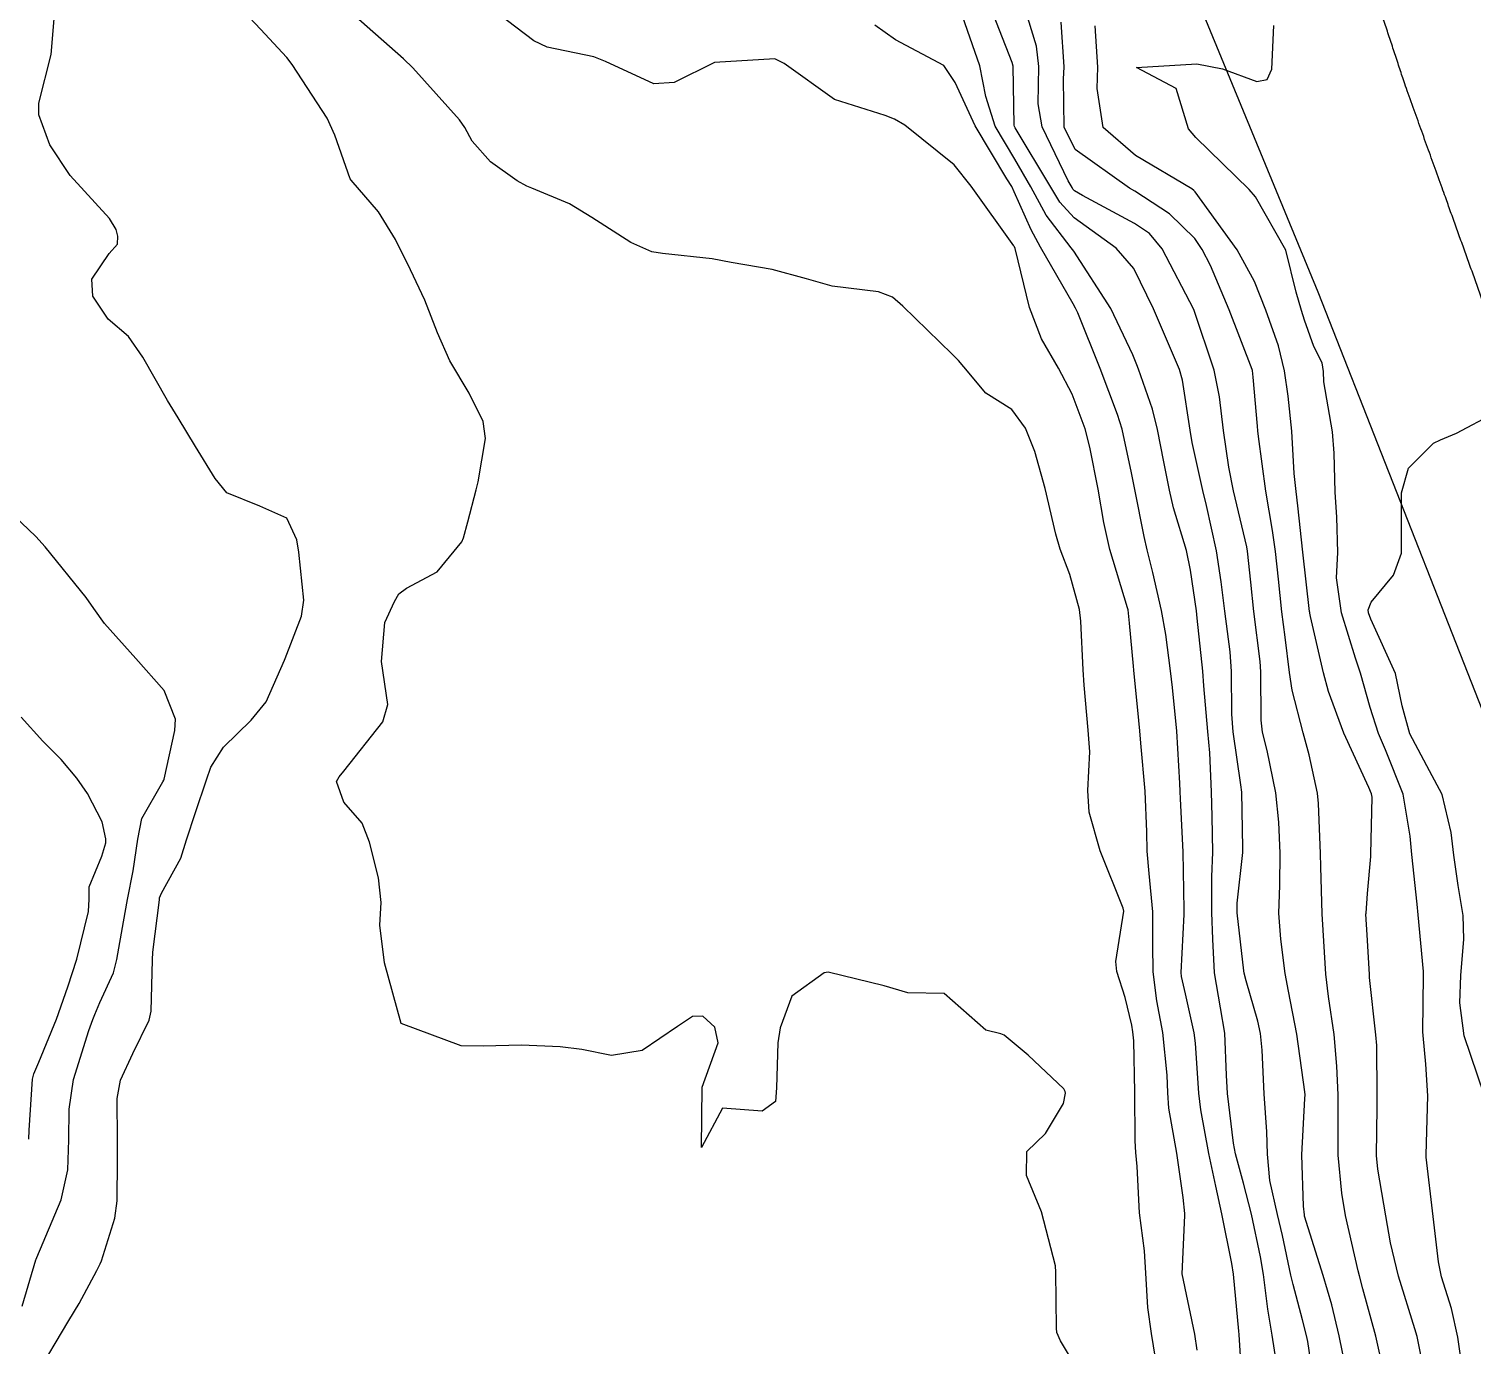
# Model space of a CAD drawing. Header units: metres. Extents: x 307586 to 320046, y 7427249 to 7434250.
# Drawn here: x 319210.35 to 319258.23, y 7429164.49 to 7429208.18 of the extents above; entities that cross this region are included whole.
import ezdxf

# ---------------------------------------------------------------- set-up
doc = ezdxf.new("R2010")
doc.units = ezdxf.units.M
doc.header["$MEASUREMENT"] = 0
for name, color, linetype in [('Curvas de Nivel 1m', 11, 'Continuous'), ('Curvas de Nivel 5m', 15, 'Continuous'), ('Vias Primárias', 230, 'Continuous')]:
    doc.layers.add(name, color=color, linetype=linetype)

msp = doc.modelspace()

# ---------------------------------------------------------------- linework, layer by layer
at = {"layer": 'Curvas de Nivel 1m', "flags": 128}
for points, elevation in [([(319210.564, 7429163.426), (319211.676, 7429165.304), (319212.018, 7429165.872), (319212.608, 7429166.972), (319212.717, 7429167.184), (319212.763, 7429167.288), (319213.207, 7429168.705), (319213.283, 7429169.284), (319213.298, 7429170.639), (319213.296, 7429171.284), (319213.282, 7429172.679), (319213.389, 7429173.283), (319213.797, 7429174.174), (319214.341, 7429175.274), (319214.405, 7429175.575), (319214.452, 7429177.273), (319214.47, 7429177.538), (319214.682, 7429179.271), (319214.69, 7429179.334), (319214.756, 7429179.496), (319215.39, 7429180.648), (319215.579, 7429181.262), (319215.879, 7429182.172), (319216.242, 7429183.256), (319216.389, 7429183.672), (319216.814, 7429184.341), (319217.732, 7429185.236), (319218.222, 7429185.839), (319218.83, 7429187.22), (319218.853, 7429187.274), (319219.397, 7429188.685), (319219.472, 7429189.214), (319219.308, 7429190.805), (319219.237, 7429191.217), (319218.91, 7429191.933), (319218.018, 7429192.338), (319216.918, 7429192.778), (319216.529, 7429193.254), (319215.883, 7429194.311), (319215.301, 7429195.266), (319214.952, 7429195.842), (319214.131, 7429197.283), (319213.659, 7429197.969), (319212.985, 7429198.54), (319212.474, 7429199.305), (319212.442, 7429199.864), (319213.014, 7429200.725), (319213.288, 7429201.026), (319213.309, 7429201.296), (319213.247, 7429201.519), (319213.029, 7429201.884), (319211.723, 7429203.313), (319211.053, 7429204.322), (319210.68, 7429205.324), (319210.686, 7429205.706), (319211.093, 7429207.32), (319211.248, 7429209.182)], 791), ([(319245.62, 7429162.899), (319244.58, 7429164.632), (319244.45, 7429164.911), (319244.438, 7429165.059), (319244.425, 7429166.912), (319244.407, 7429167.121), (319243.94, 7429168.917), (319243.452, 7429170.121), (319243.459, 7429170.922), (319244.073, 7429171.512), (319244.679, 7429172.512), (319244.737, 7429172.854), (319244.735, 7429172.909), (319244.684, 7429173.001), (319243.508, 7429174.109), (319242.701, 7429174.777), (319242.593, 7429174.823), (319242.099, 7429174.939), (319240.721, 7429176.159), (319239.515, 7429176.179), (319238.724, 7429176.417), (319236.873, 7429176.865), (319236.73, 7429176.846), (319235.663, 7429176.076), (319235.279, 7429175.024), (319235.201, 7429174.522), (319235.15, 7429173.025), (319235.123, 7429172.581), (319234.675, 7429172.26), (319233.361, 7429172.358), (319232.663, 7429171.05), (319232.683, 7429173.05), (319233.214, 7429174.529), (319233.112, 7429175.046), (319232.708, 7429175.411), (319232.363, 7429175.4), (319231.866, 7429175.063), (319230.695, 7429174.267), (319229.684, 7429174.099), (319228.695, 7429174.299), (319227.981, 7429174.396), (319226.696, 7429174.441), (319225.426, 7429174.413), (319224.696, 7429174.427), (319222.703, 7429175.17), (319222.148, 7429177.179), (319221.995, 7429178.431), (319222.044, 7429179.181), (319221.953, 7429179.995), (319221.654, 7429181.187), (319221.412, 7429181.813), (319220.796, 7429182.506), (319220.562, 7429183.202), (319220.649, 7429183.357), (319220.806, 7429183.539), (319222.097, 7429185.181), (319222.256, 7429185.754), (319222.051, 7429187.182), (319222.164, 7429188.479), (319222.479, 7429189.176), (319222.63, 7429189.421), (319222.88, 7429189.616), (319223.897, 7429190.151), (319224.718, 7429191.152), (319224.77, 7429191.285), (319224.91, 7429191.814), (319225.193, 7429192.874), (319225.256, 7429193.147), (319225.501, 7429194.581), (319225.425, 7429195.145), (319224.957, 7429196.088), (319224.322, 7429197.16), (319223.906, 7429198.09), (319223.485, 7429199.173), (319223.008, 7429200.179), (319222.511, 7429201.185), (319221.95, 7429202.109), (319221.042, 7429203.154), (319221.012, 7429203.2), (319220.499, 7429204.647), (319220.251, 7429205.208), (319219.09, 7429206.992), (319218.906, 7429207.223), (319218.037, 7429208.171), (319217.112, 7429209.164)], 792), ([(319249.111, 7429164.329), (319249.031, 7429164.856), (319248.613, 7429166.86), (319248.702, 7429168.79), (319248.698, 7429168.859), (319248.641, 7429169.388), (319248.43, 7429170.863), (319248.169, 7429172.359), (319248.131, 7429172.868), (319248.112, 7429173.449), (319247.965, 7429174.871), (319247.772, 7429175.923), (319247.644, 7429176.876), (319247.643, 7429177.777), (319247.635, 7429178.877), (319247.511, 7429180.14), (319247.452, 7429180.88), (319247.436, 7429181.527), (319247.381, 7429182.881), (319247.241, 7429184.469), (319247.203, 7429184.884), (319247.173, 7429185.222), (319247.008, 7429186.888), (319246.995, 7429187.029), (319246.869, 7429188.455), (319246.823, 7429188.89), (319246.803, 7429188.962), (319246.207, 7429190.897), (319246.016, 7429191.795), (319245.825, 7429192.901), (319245.55, 7429194.297), (319245.395, 7429194.906), (319244.964, 7429196.055), (319244.506, 7429196.915), (319243.95, 7429197.888), (319243.551, 7429198.932), (319243.073, 7429200.888), (319243.046, 7429200.94), (319243.04, 7429200.957), (319243.023, 7429200.979), (319241.615, 7429202.954), (319241.05, 7429203.664), (319239.41, 7429204.977), (319239.066, 7429205.18), (319238.755, 7429205.297), (319237.075, 7429205.835), (319235.412, 7429207.027), (319235.094, 7429207.184), (319233.093, 7429207.06), (319231.756, 7429206.4), (319231.082, 7429206.353), (319229.48, 7429207.096), (319229.094, 7429207.244), (319227.547, 7429207.573), (319227.099, 7429207.778), (319225.311, 7429209.148)], 794), ([(319251.784, 7429163.613), (319251.601, 7429164.825), (319251.453, 7429165.679), (319251.307, 7429166.83), (319251.211, 7429167.423), (319250.913, 7429168.836), (319250.648, 7429169.87), (319250.381, 7429170.843), (319250.312, 7429171.198), (319250.119, 7429172.846), (319250.087, 7429173.451), (319250.023, 7429174.847), (319249.887, 7429175.683), (319249.687, 7429176.85), (319249.627, 7429177.969), (319249.592, 7429178.852), (319249.593, 7429180.029), (319249.623, 7429180.852), (319249.609, 7429182.037), (319249.587, 7429182.852), (319249.53, 7429184.145), (319249.464, 7429184.854), (319249.329, 7429186.375), (319249.294, 7429186.856), (319249.113, 7429188.615), (319249.081, 7429188.858), (319248.893, 7429190.206), (319248.751, 7429190.862), (319248.325, 7429192.277), (319248.187, 7429192.871), (319248.002, 7429193.809), (319247.791, 7429194.877), (319247.632, 7429195.553), (319247.16, 7429196.887), (319247.107, 7429197.021), (319246.978, 7429197.354), (319246.245, 7429198.897), (319245.021, 7429200.801), (319244.934, 7429200.911), (319244.104, 7429201.994), (319243.586, 7429202.932), (319243.057, 7429203.85), (319242.412, 7429204.947), (319242.101, 7429205.932), (319241.899, 7429206.952), (319241.252, 7429208.819)], 796), ([(319253.048, 7429162.805), (319252.783, 7429164.616), (319252.741, 7429164.809), (319252.598, 7429165.331), (319252.295, 7429166.5), (319252.221, 7429166.816), (319251.936, 7429168.13), (319251.774, 7429168.823), (319251.524, 7429169.953), (319251.438, 7429170.828), (319251.417, 7429171.575), (319251.327, 7429172.83), (319251.262, 7429174.275), (319251.209, 7429174.833), (319251.122, 7429175.239), (319250.73, 7429176.58), (319250.668, 7429176.841), (319250.658, 7429176.916), (319250.441, 7429178.843), (319250.441, 7429179.16), (319250.626, 7429180.842), (319250.629, 7429180.997), (319250.586, 7429182.842), (319250.562, 7429183.087), (319250.298, 7429184.845), (319250.254, 7429185.431), (319250.247, 7429186.846), (319250.204, 7429187.502), (319250.03, 7429188.848), (319249.91, 7429189.827), (319249.753, 7429190.851), (319249.415, 7429192.358), (319249.292, 7429192.856), (319248.947, 7429194.447), (319248.871, 7429194.861), (319248.619, 7429196.515), (319248.52, 7429196.867), (319248.061, 7429197.951), (319247.665, 7429198.88), (319247.013, 7429200.226), (319246.426, 7429200.896), (319245.033, 7429201.909), (319244.55, 7429202.429), (319244.249, 7429202.922), (319243.072, 7429204.896), (319243.048, 7429204.94), (319243.038, 7429204.976), (319243, 7429206.941), (319242.975, 7429207.06), (319242.234, 7429208.949)], 797), ([(319254.135, 7429163.229), (319253.824, 7429164.798), (319253.572, 7429165.831), (319253.292, 7429166.803), (319252.673, 7429168.769), (319252.664, 7429168.81), (319252.637, 7429169.102), (319252.583, 7429170.811), (319252.682, 7429172.676), (319252.693, 7429172.8), (319252.684, 7429172.892), (319252.42, 7429174.814), (319252.141, 7429176.233), (319252.033, 7429176.82), (319251.884, 7429177.962), (319251.821, 7429178.824), (319251.848, 7429179.743), (319251.857, 7429180.824), (319251.816, 7429181.848), (319251.713, 7429182.826), (319251.432, 7429184.222), (319251.28, 7429184.833), (319251.234, 7429185.231), (319251.219, 7429186.835), (319251.198, 7429187.177), (319250.991, 7429188.838), (319250.888, 7429189.816), (319250.783, 7429190.841), (319250.756, 7429190.99), (319250.312, 7429192.846), (319250.158, 7429193.625), (319249.985, 7429194.85), (319249.854, 7429195.962), (319249.674, 7429196.853), (319248.993, 7429198.86), (319247.951, 7429200.876), (319247.528, 7429201.382), (319247.031, 7429201.719), (319245.301, 7429202.647), (319245.042, 7429202.803), (319244.989, 7429202.858), (319244.957, 7429202.911), (319244.83, 7429203.129), (319243.962, 7429204.927), (319243.837, 7429205.685), (319243.861, 7429206.928), (319243.775, 7429207.606), (319243.365, 7429208.936)], 798), ([(319247.794, 7429163.652), (319247.593, 7429164.875), (319247.469, 7429165.744), (319247.408, 7429166.878), (319247.359, 7429167.618), (319247.194, 7429168.882), (319247.12, 7429170.419), (319247.077, 7429170.884), (319247.049, 7429171.266), (319247.046, 7429172.885), (319247.009, 7429174.585), (319246.978, 7429174.886), (319246.942, 7429175.113), (319246.724, 7429176.028), (319246.445, 7429176.893), (319246.41, 7429177.219), (319246.674, 7429178.891), (319246.652, 7429178.993), (319245.894, 7429180.899), (319245.525, 7429182.174), (319245.481, 7429182.903), (319245.547, 7429184.178), (319245.497, 7429184.903), (319245.356, 7429186.397), (319245.324, 7429186.905), (319245.255, 7429188.52), (319245.207, 7429188.907), (319244.89, 7429190.063), (319244.562, 7429190.913), (319244.418, 7429191.405), (319244.07, 7429192.919), (319243.72, 7429194.144), (319243.413, 7429194.925), (319242.959, 7429195.542), (319242.103, 7429196.081), (319241.367, 7429196.954), (319241.187, 7429197.17), (319240.977, 7429197.375), (319239.35, 7429198.976), (319238.997, 7429199.276), (319238.539, 7429199.448), (319237.002, 7429199.632), (319236.148, 7429199.877), (319235.01, 7429200.194), (319233.646, 7429200.418), (319233.015, 7429200.541), (319231.375, 7429200.719), (319231.018, 7429200.774), (319230.319, 7429201.087), (319229.031, 7429201.915), (319228.292, 7429202.368), (319227.041, 7429202.89), (319226.87, 7429202.961), (319226.551, 7429203.135), (319225.668, 7429203.763), (319225.056, 7429204.451), (319224.811, 7429204.904), (319224.642, 7429205.156), (319223.088, 7429206.882), (319222.785, 7429207.183), (319221.107, 7429208.65)], 793), ([(319255.172, 7429164.196), (319255.034, 7429164.786), (319254.609, 7429166.356), (319254.49, 7429166.791), (319254.444, 7429166.962), (319254.03, 7429168.796), (319253.909, 7429169.532), (319253.785, 7429170.799), (319253.787, 7429171.683), (319253.789, 7429172.799), (319253.745, 7429173.752), (319253.653, 7429174.801), (319253.469, 7429176.059), (319253.378, 7429176.804), (319253.288, 7429178.264), (319253.26, 7429178.805), (319253.216, 7429180.366), (319253.204, 7429180.806), (319253.136, 7429182.47), (319253.097, 7429182.807), (319252.822, 7429184.083), (319252.626, 7429184.813), (319252.259, 7429186.231), (319252.17, 7429186.82), (319252.028, 7429187.986), (319251.92, 7429188.824), (319251.804, 7429189.911), (319251.704, 7429190.828), (319251.61, 7429191.529), (319251.381, 7429192.833), (319251.141, 7429194.646), (319251.123, 7429194.837), (319251.111, 7429194.994), (319250.971, 7429196.613), (319250.944, 7429196.84), (319250.937, 7429196.876), (319250.17, 7429198.848), (319249.546, 7429200.324), (319249.27, 7429200.858), (319249.026, 7429201.214), (319248.196, 7429202.034), (319247.042, 7429202.791), (319246.862, 7429202.892), (319245.062, 7429204.174), (319244.7, 7429204.916), (319244.677, 7429206.505), (319244.697, 7429206.916), (319244.592, 7429208.402)], 799), ([(319257.954, 7429163.368), (319257.757, 7429164.753), (319257.548, 7429165.702), (319257.219, 7429166.761), (319257.112, 7429167.256), (319256.941, 7429168.765), (319256.707, 7429170.725), (319256.704, 7429170.769), (319256.703, 7429170.81), (319256.757, 7429172.769), (319256.699, 7429173.812), (319256.605, 7429174.771), (319256.597, 7429174.889), (319256.618, 7429176.771), (319256.614, 7429176.892), (319256.439, 7429178.773), (319256.404, 7429179.128), (319256.226, 7429180.776), (319256.178, 7429181.387), (319255.943, 7429182.779), (319255.359, 7429184.251), (319255.129, 7429184.787), (319254.842, 7429185.658), (319254.523, 7429186.793), (319254.362, 7429187.291), (319253.894, 7429188.8), (319253.732, 7429189.96), (319253.771, 7429190.801), (319253.742, 7429191.975), (319253.681, 7429192.802), (319253.65, 7429194.096), (319253.594, 7429194.804), (319253.315, 7429196.461), (319253.295, 7429196.807), (319253.26, 7429197.092), (319252.981, 7429197.639), (319252.673, 7429198.507), (319252.567, 7429198.824), (319252.395, 7429199.433), (319252.045, 7429200.83), (319251.041, 7429202.6), (319250.838, 7429202.842), (319249.069, 7429204.576), (319248.822, 7429204.864), (319248.411, 7429206.195), (319247.093, 7429206.89), (319249.094, 7429207.012), (319249.944, 7429206.851), (319251.089, 7429206.426), (319251.433, 7429206.493), (319251.581, 7429206.835), (319251.649, 7429208.293)], 801), ([(319258.628, 7429172.796), (319257.971, 7429174.751), (319257.818, 7429175.848), (319257.855, 7429176.753), (319257.954, 7429177.961), (319257.929, 7429178.752), (319257.772, 7429179.75), (319257.62, 7429180.757), (319257.531, 7429181.5), (319257.234, 7429182.764), (319256.815, 7429183.556), (319256.167, 7429184.777), (319255.913, 7429185.708), (319255.69, 7429186.782), (319254.871, 7429188.58), (319254.788, 7429188.791), (319254.776, 7429188.89), (319254.878, 7429189.147), (319255.626, 7429190.048), (319255.889, 7429190.78), (319255.883, 7429191.811), (319255.89, 7429192.78), (319256.119, 7429193.595), (319256.948, 7429194.427), (319257.177, 7429194.54), (319257.713, 7429194.759), (319258.96, 7429195.42)], 802), ([(319210.353, 7429171.323), (319210.367, 7429171.621), (319210.478, 7429173.322), (319210.516, 7429173.49), (319210.689, 7429173.883), (319211.267, 7429175.312), (319211.645, 7429176.38), (319211.943, 7429177.302), (319212.336, 7429178.883), (319212.353, 7429179.296), (319212.351, 7429179.704), (319212.774, 7429180.719), (319212.903, 7429181.167), (319212.91, 7429181.289), (319212.789, 7429181.859), (319212.298, 7429182.798), (319211.949, 7429183.303), (319211.425, 7429183.927), (319210.815, 7429184.539), (319210.1, 7429185.327)], 789)]:
    msp.add_lwpolyline(points, dxfattribs=dict(at, elevation=elevation))
at = {"layer": 'Curvas de Nivel 5m', "flags": 128}
for points, elevation in [([(319250.574, 7429163.597), (319250.498, 7429164.841), (319250.486, 7429164.949), (319250.315, 7429166.843), (319250.258, 7429167.202), (319249.925, 7429168.847), (319249.732, 7429169.763), (319249.499, 7429170.852), (319249.227, 7429172.305), (319249.162, 7429172.855), (319249.056, 7429174.508), (319249.012, 7429174.857), (319248.726, 7429176.147), (319248.589, 7429176.72), (319248.574, 7429176.862), (319248.679, 7429178.788), (319248.682, 7429178.861), (319248.675, 7429178.94), (319248.642, 7429180.862), (319248.56, 7429182.623), (319248.545, 7429182.864), (319248.531, 7429183.14), (319248.438, 7429184.866), (319248.294, 7429186.315), (319248.22, 7429186.869), (319248.064, 7429188.071), (319247.93, 7429188.874), (319247.637, 7429190.133), (319247.448, 7429190.882), (319247.347, 7429191.323), (319247.037, 7429192.888), (319246.931, 7429193.444), (319246.616, 7429194.893), (319246.47, 7429195.383), (319245.894, 7429196.901), (319245.145, 7429198.755), (319245.072, 7429198.909), (319244.995, 7429199.053), (319243.917, 7429200.927), (319243.6, 7429201.503), (319243.041, 7429202.769), (319242.966, 7429202.941), (319242.791, 7429203.197), (319241.749, 7429204.953), (319241.084, 7429206.398), (319240.701, 7429206.964), (319239.101, 7429207.817), (319238.414, 7429208.299)], 795), ([(319256.58, 7429163.887), (319256.406, 7429164.772), (319256.332, 7429165.037), (319255.783, 7429166.778), (319255.52, 7429167.885), (319255.37, 7429168.783), (319255.106, 7429170.336), (319255.062, 7429170.786), (319255.078, 7429172.387), (319255.083, 7429172.786), (319255.064, 7429174.43), (319255.037, 7429174.787), (319254.828, 7429176.693), (319254.82, 7429176.789), (319254.746, 7429178.107), (319254.707, 7429178.79), (319254.712, 7429178.832), (319254.763, 7429179.478), (319254.867, 7429180.704), (319254.869, 7429180.789), (319254.914, 7429182.676), (319254.894, 7429182.789), (319254.806, 7429183.002), (319253.977, 7429184.799), (319253.468, 7429186.183), (319253.294, 7429186.806), (319252.872, 7429188.674), (319252.848, 7429188.786), (319252.847, 7429188.81), (319252.84, 7429188.844), (319252.609, 7429190.814), (319252.451, 7429192.35), (319252.39, 7429192.818), (319252.327, 7429193.424), (319252.249, 7429194.821), (319252.129, 7429195.987), (319252.003, 7429196.825), (319251.802, 7429197.652), (319251.389, 7429198.836), (319251.007, 7429199.797), (319250.438, 7429200.846), (319249.042, 7429202.769), (319248.995, 7429202.814), (319248.927, 7429202.862), (319247.059, 7429203.969), (319245.994, 7429204.901), (319245.795, 7429206.194), (319245.812, 7429206.903), (319245.729, 7429208.282)], 800), ([(319210.126, 7429165.788), (319210.586, 7429167.32), (319210.59, 7429167.344), (319210.614, 7429167.404), (319211.42, 7429169.308), (319211.641, 7429170.312), (319211.676, 7429171.305), (319211.69, 7429172.322), (319211.831, 7429173.303), (319212.342, 7429174.938), (319212.472, 7429175.293), (319212.537, 7429175.461), (319212.711, 7429175.862), (319213.163, 7429176.849), (319213.27, 7429177.285), (319213.491, 7429178.537), (319213.62, 7429179.281), (319213.811, 7429180.235), (319213.973, 7429181.278), (319214.101, 7429181.966), (319214.802, 7429183.19), (319214.833, 7429183.239), (319214.842, 7429183.27), (319215.196, 7429184.889), (319215.217, 7429185.266), (319214.837, 7429186.221), (319213.904, 7429187.279), (319212.864, 7429188.445), (319212.511, 7429188.937), (319212.251, 7429189.299), (319210.898, 7429190.983), (319210.583, 7429191.323), (319208.919, 7429192.909)], 790)]:
    msp.add_lwpolyline(points, dxfattribs=dict(at, elevation=elevation))
at = {"layer": 'Vias Primárias', "elevation": 5.213}
msp.add_lwpolyline([(319329.201, 7429096.903, -0.063358), (319318.53, 7429100.942, -0.05644), (319307.479, 7429108.521), (319295.992, 7429120.576), (319285.575, 7429133.651), (319277.115, 7429147.16), (319269.094, 7429159.728), (319264.8, 7429167.629), (319260.192, 7429181.446), (319253.123, 7429199.433), (319248.459, 7429210.771), (319242.98, 7429228.542), (319240.047, 7429246.189), (319239.665, 7429248.414)], format="xyb", dxfattribs=at)
msp.add_lwpolyline([(319329.201, 7429096.903, -0.063358), (319318.53, 7429100.942, -0.05644), (319307.479, 7429108.521), (319295.992, 7429120.576), (319285.575, 7429133.651), (319277.115, 7429147.16), (319269.094, 7429159.728), (319264.8, 7429167.629), (319260.192, 7429181.446), (319253.123, 7429199.433), (319248.459, 7429210.771), (319242.98, 7429228.542), (319240.047, 7429246.189), (319239.665, 7429248.414)], format="xyb", dxfattribs=at)
at = {"layer": 'Vias Primárias'}
for points, weights, knots in [([(319426.323, 7429109.899), (319424.377, 7429109.647), (319422.432, 7429109.394), (319416.523, 7429108.203), (319410.614, 7429107.011), (319404.755, 7429105.698), (319398.897, 7429104.386), (319392.541, 7429103.022), (319386.185, 7429101.659), (319380.519, 7429100.639), (319374.853, 7429099.619), (319369.129, 7429099.533), (319363.405, 7429099.446), (319354.074, 7429099.873), (319344.743, 7429100.3), (319338.643, 7429100.759), (319332.544, 7429101.218), (319328.065, 7429102.546), (319323.587, 7429103.875), (319320.368, 7429105.51), (319317.149, 7429107.144), (319313.761, 7429110.005), (319310.372, 7429112.865), (319306.814, 7429116.644), (319303.256, 7429120.422), (319299.867, 7429124.169), (319296.478, 7429127.916), (319293.481, 7429131.866), (319290.484, 7429135.815), (319288.306, 7429138.983), (319286.127, 7429142.151), (319283.487, 7429146.188), (319280.847, 7429150.225), (319278.549, 7429154.005), (319276.251, 7429157.784), (319273.901, 7429161.822), (319271.55, 7429165.86), (319270.205, 7429169.198), (319268.859, 7429172.536), (319267.361, 7429176.809), (319265.863, 7429181.081), (319263.803, 7429185.715), (319261.743, 7429190.348), (319260.499, 7429193.807), (319259.255, 7429197.267), (319257.635, 7429201.779), (319256.016, 7429206.291), (319254.959, 7429209.493), (319253.903, 7429212.696), (319252.608, 7429217.641), (319251.313, 7429222.586), (319249.63, 7429230.009), (319247.946, 7429237.432), (319247.119, 7429242.953), (319246.291, 7429248.475), (319244.863, 7429256.11), (319243.434, 7429263.745), (319242.505, 7429268.482), (319241.575, 7429273.219), (319240.645, 7429284.077), (319239.715, 7429294.935), (319239.547, 7429303.076), (319239.378, 7429311.217), (319239.322, 7429320.308), (319239.267, 7429329.399), (319239.436, 7429339.335), (319239.605, 7429349.27), (319239.492, 7429352.682), (319239.379, 7429356.094), (319239.729, 7429368.018), (319240.079, 7429379.942), (319240.108, 7429382.838), (319240.138, 7429385.733), (319240.9, 7429390.728), (319241.663, 7429395.723), (319243.219, 7429400.503), (319244.775, 7429405.283), (319247.565, 7429413.858), (319255.515, 7429418.113), (319260.996, 7429421.046), (319267.212, 7429420.935), (319273.126, 7429420.829), (319278.59, 7429418.564), (319286.218, 7429415.46), (319293.846, 7429412.356), (319300.523, 7429409.214), (319307.2, 7429406.073), (319314.517, 7429402.997), (319321.835, 7429399.921), (319327.449, 7429397.561), (319328.97, 7429391.664)], [1, 1, 1, 1, 1, 1, 1, 1, 1, 1, 1, 1, 1, 1, 1, 1, 1, 1, 1, 1, 1, 1, 1, 1, 1, 1, 1, 1, 1, 1, 1, 1, 1, 1, 1, 1, 1, 1, 1, 1, 1, 1, 1, 1, 1, 1, 1, 1, 1, 1, 1, 1, 1, 1, 1, 1, 1, 1, 1, 1, 1, 1, 1, 1, 1, 1, 1, 1, 1, 1, 1, 1, 1, 1, 1, 1, 1, 0.927778470966, 1, 0.967754199408, 1, 0.982472319861, 1, 1, 1, 1, 1, 1, 1, 0.895992721189, 1], [28.805863, 28.805863, 28.805863, 29.242191, 29.242191, 30.242191, 30.242191, 31.242191, 31.242191, 32.242191, 32.242191, 33.242191, 33.242191, 34.242191, 34.242191, 35.242191, 35.242191, 36.242191, 36.242191, 37.242191, 37.242191, 38.242191, 38.242191, 39.242191, 39.242191, 40.242191, 40.242191, 41.242191, 41.242191, 42.242191, 42.242191, 43.242191, 43.242191, 44.242191, 44.242191, 45.242191, 45.242191, 46.242191, 46.242191, 47.242191, 47.242191, 48.242191, 48.242191, 49.242191, 49.242191, 50.242191, 50.242191, 51.242191, 51.242191, 52.242191, 52.242191, 53.242191, 53.242191, 54.242191, 54.242191, 55.242191, 55.242191, 56.242191, 56.242191, 57.242191, 57.242191, 58.242191, 58.242191, 59.242191, 59.242191, 60.242191, 60.242191, 61.242191, 61.242191, 62.242191, 62.242191, 63.242191, 63.242191, 64.242191, 64.242191, 65.242191, 65.242191, 66.242191, 66.242191, 67.006955, 67.006955, 67.516234, 67.516234, 67.891245, 67.891245, 68.891245, 68.891245, 69.891245, 69.891245, 70.891245, 70.891245, 71.811514, 71.811514, 71.811514]), ([(319426.323, 7429109.899), (319424.377, 7429109.647), (319422.432, 7429109.394), (319416.523, 7429108.203), (319410.614, 7429107.011), (319404.755, 7429105.698), (319398.897, 7429104.386), (319392.541, 7429103.022), (319386.185, 7429101.659), (319380.519, 7429100.639), (319374.853, 7429099.619), (319369.129, 7429099.533), (319363.405, 7429099.446), (319354.074, 7429099.873), (319344.743, 7429100.3), (319338.643, 7429100.759), (319332.544, 7429101.218), (319328.065, 7429102.546), (319323.587, 7429103.875), (319320.368, 7429105.51), (319317.149, 7429107.144), (319313.761, 7429110.005), (319310.372, 7429112.865), (319306.814, 7429116.644), (319303.256, 7429120.422), (319299.867, 7429124.169), (319296.478, 7429127.916), (319293.481, 7429131.866), (319290.484, 7429135.815), (319288.306, 7429138.983), (319286.127, 7429142.151), (319283.487, 7429146.188), (319280.847, 7429150.225), (319278.549, 7429154.005), (319276.251, 7429157.784), (319273.901, 7429161.822), (319271.55, 7429165.86), (319270.205, 7429169.198), (319268.859, 7429172.536), (319267.361, 7429176.809), (319265.863, 7429181.081), (319263.803, 7429185.715), (319261.743, 7429190.348), (319260.499, 7429193.807), (319259.255, 7429197.267), (319257.635, 7429201.779), (319256.016, 7429206.291), (319254.959, 7429209.493), (319253.903, 7429212.696), (319252.608, 7429217.641), (319251.313, 7429222.586), (319249.63, 7429230.009), (319247.946, 7429237.432), (319247.119, 7429242.953), (319246.291, 7429248.475), (319244.863, 7429256.11), (319243.434, 7429263.745), (319242.505, 7429268.482), (319241.575, 7429273.219), (319240.645, 7429284.077), (319239.715, 7429294.935), (319239.547, 7429303.076), (319239.378, 7429311.217), (319239.322, 7429320.308), (319239.267, 7429329.399), (319239.436, 7429339.335), (319239.605, 7429349.27), (319239.492, 7429352.682), (319239.379, 7429356.094), (319239.729, 7429368.018), (319240.079, 7429379.942), (319240.108, 7429382.838), (319240.138, 7429385.733), (319240.9, 7429390.728), (319241.663, 7429395.723), (319243.219, 7429400.503), (319244.775, 7429405.283), (319247.565, 7429413.858), (319255.515, 7429418.113), (319260.996, 7429421.046), (319267.212, 7429420.935), (319273.126, 7429420.829), (319278.59, 7429418.564), (319286.218, 7429415.46), (319293.846, 7429412.356), (319300.523, 7429409.214), (319307.2, 7429406.073), (319314.517, 7429402.997), (319321.835, 7429399.921), (319327.449, 7429397.561), (319328.97, 7429391.664)], [1, 1, 1, 1, 1, 1, 1, 1, 1, 1, 1, 1, 1, 1, 1, 1, 1, 1, 1, 1, 1, 1, 1, 1, 1, 1, 1, 1, 1, 1, 1, 1, 1, 1, 1, 1, 1, 1, 1, 1, 1, 1, 1, 1, 1, 1, 1, 1, 1, 1, 1, 1, 1, 1, 1, 1, 1, 1, 1, 1, 1, 1, 1, 1, 1, 1, 1, 1, 1, 1, 1, 1, 1, 1, 1, 1, 1, 0.927778470966, 1, 0.967754199408, 1, 0.982472319861, 1, 1, 1, 1, 1, 1, 1, 0.895992721189, 1], [28.805863, 28.805863, 28.805863, 29.242191, 29.242191, 30.242191, 30.242191, 31.242191, 31.242191, 32.242191, 32.242191, 33.242191, 33.242191, 34.242191, 34.242191, 35.242191, 35.242191, 36.242191, 36.242191, 37.242191, 37.242191, 38.242191, 38.242191, 39.242191, 39.242191, 40.242191, 40.242191, 41.242191, 41.242191, 42.242191, 42.242191, 43.242191, 43.242191, 44.242191, 44.242191, 45.242191, 45.242191, 46.242191, 46.242191, 47.242191, 47.242191, 48.242191, 48.242191, 49.242191, 49.242191, 50.242191, 50.242191, 51.242191, 51.242191, 52.242191, 52.242191, 53.242191, 53.242191, 54.242191, 54.242191, 55.242191, 55.242191, 56.242191, 56.242191, 57.242191, 57.242191, 58.242191, 58.242191, 59.242191, 59.242191, 60.242191, 60.242191, 61.242191, 61.242191, 62.242191, 62.242191, 63.242191, 63.242191, 64.242191, 64.242191, 65.242191, 65.242191, 66.242191, 66.242191, 67.006955, 67.006955, 67.516234, 67.516234, 67.891245, 67.891245, 68.891245, 68.891245, 69.891245, 69.891245, 70.891245, 70.891245, 71.811514, 71.811514, 71.811514]), ([(319236.35, 7429005.79), (319229.913, 7429007.599), (319228.097, 7429014.034), (319227.104, 7429017.553), (319226.11, 7429021.071), (319224.079, 7429027.548), (319222.047, 7429034.026), (319220.425, 7429039.615), (319218.802, 7429045.204), (319216.652, 7429052.222), (319214.502, 7429059.239), (319211.878, 7429067.301), (319209.254, 7429075.363), (319207.104, 7429082.793), (319204.954, 7429090.223), (319202.392, 7429098.794), (319199.829, 7429107.366), (319197.492, 7429115.096), (319195.154, 7429122.827), (319193.573, 7429126.186), (319191.992, 7429129.546), (319189.903, 7429134.483), (319187.815, 7429139.421), (319184.431, 7429146.599), (319181.046, 7429153.777), (319174.963, 7429165.308), (319168.88, 7429176.839), (319167.578, 7429182.122), (319166.275, 7429187.406), (319164.566, 7429192.828), (319162.857, 7429198.251), (319160.584, 7429204.168), (319158.31, 7429210.085), (319156.625, 7429214.983), (319154.94, 7429219.882), (319154.001, 7429224.428), (319153.061, 7429228.974), (319152.983, 7429233.55), (319152.905, 7429238.126), (319154.643, 7429248.645), (319165.199, 7429247.147), (319169.462, 7429246.787), (319173.724, 7429246.428), (319184.205, 7429245.621), (319194.498, 7429247.755), (319198.582, 7429249.377), (319202.665, 7429250.999), (319208.085, 7429252.969), (319213.504, 7429254.939), (319221.021, 7429259.451), (319228.537, 7429263.963), (319231.896, 7429266.449), (319235.254, 7429268.935), (319236.359, 7429263.524), (319237.464, 7429258.113), (319238.293, 7429255.311), (319239.123, 7429252.509), (319239.394, 7429250.462, 2.606), (319239.665, 7429248.414, 5.213)], [1, 0.872335858669, 1, 1, 1, 1, 1, 1, 1, 1, 1, 1, 1, 1, 1, 1, 1, 1, 1, 1, 1, 1, 1, 1, 1, 1, 1, 1, 1, 1, 1, 1, 1, 1, 1, 1, 1, 1, 1, 0.715144370845, 1, 1, 1, 0.990134877931, 1, 1, 1, 1, 1, 1, 1, 1, 1, 1, 1, 1, 1, 1, 1], [0, 0, 0, 1.021673, 1.021673, 2.021673, 2.021673, 3.021673, 3.021673, 4.021673, 4.021673, 5.021673, 5.021673, 6.021673, 6.021673, 7.021673, 7.021673, 8.021673, 8.021673, 9.021673, 9.021673, 10.021673, 10.021673, 11.021673, 11.021673, 12.021673, 12.021673, 13.021673, 13.021673, 14.021673, 14.021673, 15.021673, 15.021673, 16.021673, 16.021673, 17.021673, 17.021673, 18.021673, 18.021673, 19.021673, 19.021673, 20.569604, 20.569604, 21.569604, 21.569604, 21.850765, 21.850765, 22.850765, 22.850765, 23.850765, 23.850765, 24.850765, 24.850765, 25.850765, 25.850765, 26.850765, 26.850765, 27.850765, 27.850765, 28.850765, 28.850765, 28.850765]), ([(319236.35, 7429005.79), (319229.913, 7429007.599), (319228.097, 7429014.034), (319227.104, 7429017.553), (319226.11, 7429021.071), (319224.079, 7429027.548), (319222.047, 7429034.026), (319220.425, 7429039.615), (319218.802, 7429045.204), (319216.652, 7429052.222), (319214.502, 7429059.239), (319211.878, 7429067.301), (319209.254, 7429075.363), (319207.104, 7429082.793), (319204.954, 7429090.223), (319202.392, 7429098.794), (319199.829, 7429107.366), (319197.492, 7429115.096), (319195.154, 7429122.827), (319193.573, 7429126.186), (319191.992, 7429129.546), (319189.903, 7429134.483), (319187.815, 7429139.421), (319184.431, 7429146.599), (319181.046, 7429153.777), (319174.963, 7429165.308), (319168.88, 7429176.839), (319167.578, 7429182.122), (319166.275, 7429187.406), (319164.566, 7429192.828), (319162.857, 7429198.251), (319160.584, 7429204.168), (319158.31, 7429210.085), (319156.625, 7429214.983), (319154.94, 7429219.882), (319154.001, 7429224.428), (319153.061, 7429228.974), (319152.983, 7429233.55), (319152.905, 7429238.126), (319154.643, 7429248.645), (319165.199, 7429247.147), (319169.462, 7429246.787), (319173.724, 7429246.428), (319184.205, 7429245.621), (319194.498, 7429247.755), (319198.582, 7429249.377), (319202.665, 7429250.999), (319208.085, 7429252.969), (319213.504, 7429254.939), (319221.021, 7429259.451), (319228.537, 7429263.963), (319231.896, 7429266.449), (319235.254, 7429268.935), (319236.359, 7429263.524), (319237.464, 7429258.113), (319238.293, 7429255.311), (319239.123, 7429252.509), (319239.394, 7429250.462, 2.606), (319239.665, 7429248.414, 5.213)], [1, 0.872335858669, 1, 1, 1, 1, 1, 1, 1, 1, 1, 1, 1, 1, 1, 1, 1, 1, 1, 1, 1, 1, 1, 1, 1, 1, 1, 1, 1, 1, 1, 1, 1, 1, 1, 1, 1, 1, 1, 0.715144370845, 1, 1, 1, 0.990134877931, 1, 1, 1, 1, 1, 1, 1, 1, 1, 1, 1, 1, 1, 1, 1], [0, 0, 0, 1.021673, 1.021673, 2.021673, 2.021673, 3.021673, 3.021673, 4.021673, 4.021673, 5.021673, 5.021673, 6.021673, 6.021673, 7.021673, 7.021673, 8.021673, 8.021673, 9.021673, 9.021673, 10.021673, 10.021673, 11.021673, 11.021673, 12.021673, 12.021673, 13.021673, 13.021673, 14.021673, 14.021673, 15.021673, 15.021673, 16.021673, 16.021673, 17.021673, 17.021673, 18.021673, 18.021673, 19.021673, 19.021673, 20.569604, 20.569604, 21.569604, 21.569604, 21.850765, 21.850765, 22.850765, 22.850765, 23.850765, 23.850765, 24.850765, 24.850765, 25.850765, 25.850765, 26.850765, 26.850765, 27.850765, 27.850765, 28.850765, 28.850765, 28.850765])]:
    msp.add_rational_spline(points, weights, degree=2, knots=knots, dxfattribs=at)

doc.saveas('drawing.dxf')
